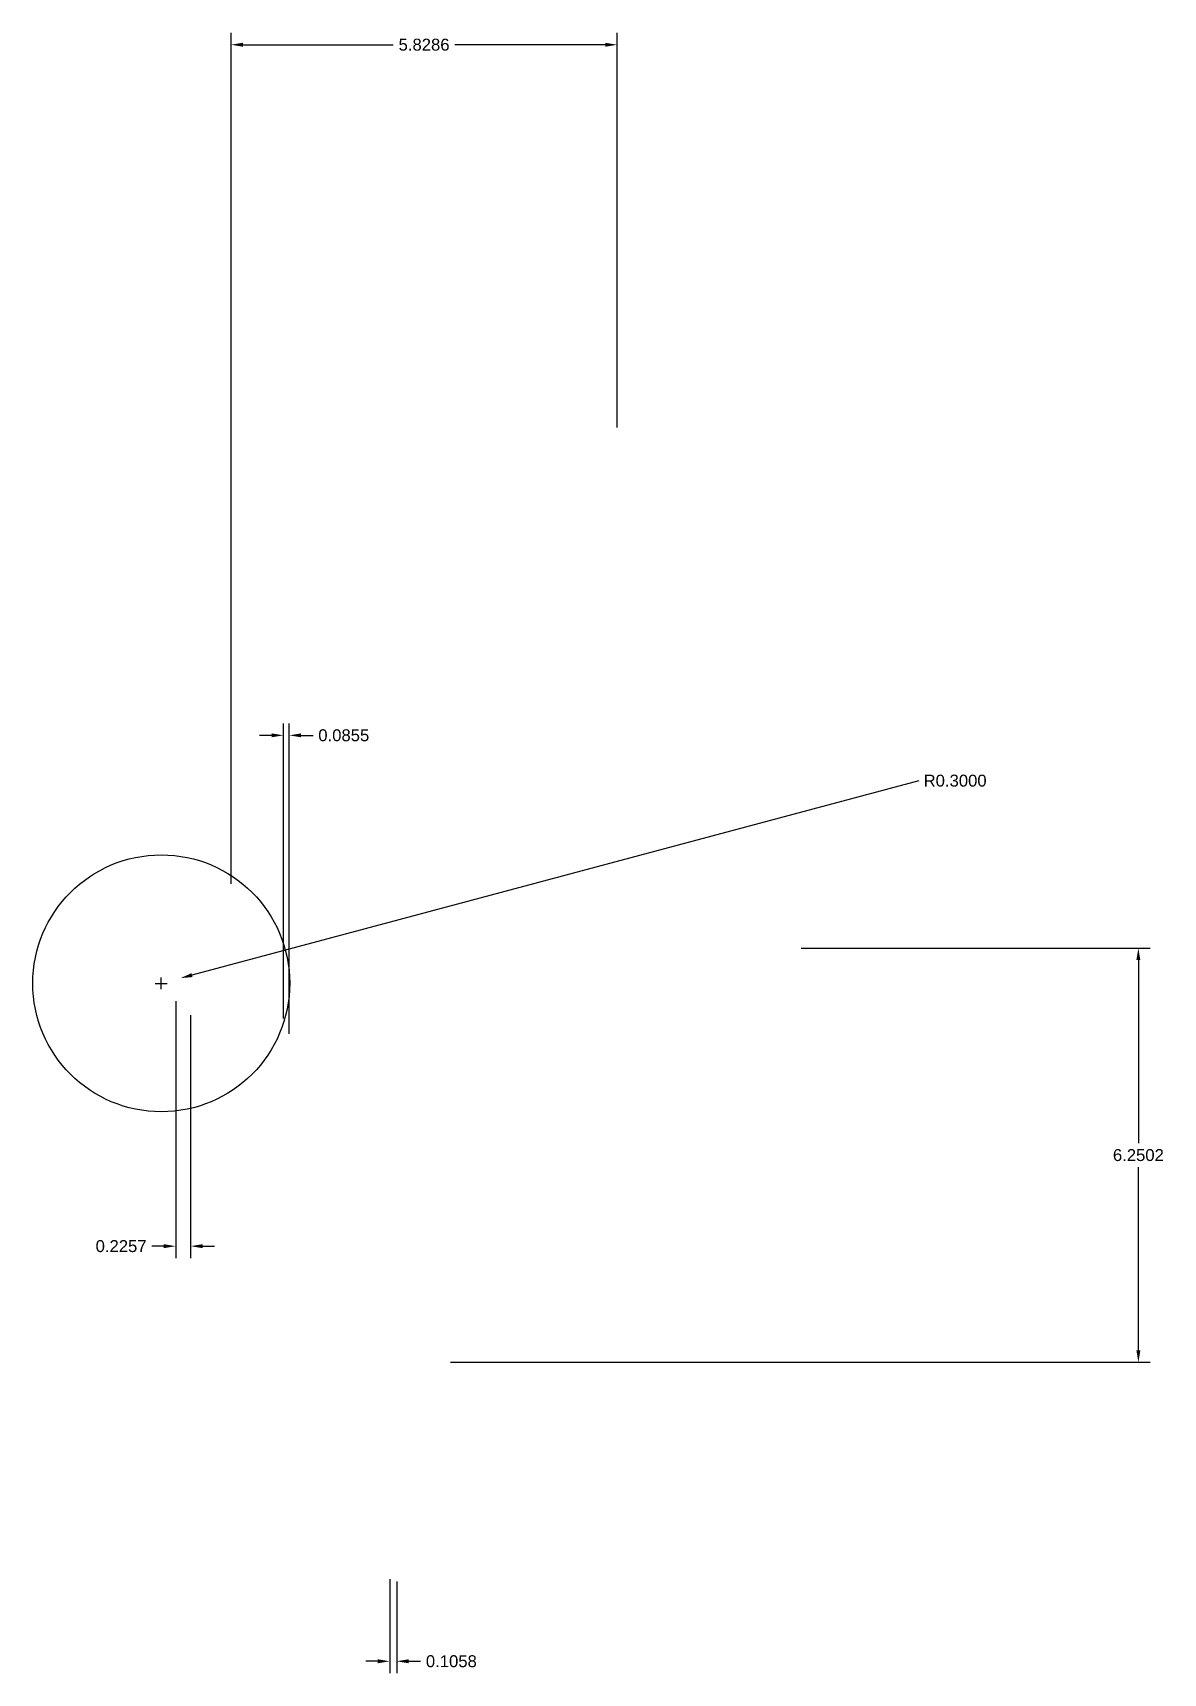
# Model space of a CAD drawing. Header units: inches. Extents: x 16.1 to 59.4, y 5.3 to 30.1.
# Drawn here: x 16.11 to 33.17, y 5.31 to 30.06 of the extents above; entities outside this region: 1.
import ezdxf

# ---------------------------------------------------------------- set-up
doc = ezdxf.new("R2010")
doc.units = ezdxf.units.IN
doc.header["$MEASUREMENT"] = 0
doc.styles.get("Standard").update_dxf_attribs({"font": 'arial.ttf'})
doc.dimstyles.get("Standard").update_dxf_attribs({"dimtxt": 0.18, "dimasz": 0.18, "dimexe": 0.18, "dimexo": 0.0625, "dimgap": 0.09, "dimtad": 0, "dimtih": 1, "dimtoh": 1, "dimdec": 4, "dimzin": 0, "dimdsep": 46, "dimtxsty": 'Standard', "dimcen": 0.09, "dimadec": 0, "dimazin": 0, "dimtfac": 1, "dimtdec": 4, "dimtofl": 0, "dimtmove": 0, "dimatfit": 3, "dimfxl": 1, "dimtolj": 1, "dimtzin": 0, "dimarcsym": 0})

# ---------------------------------------------------------------- blocks, each defined once
blk = doc.blocks.new('*D10')
at = {"color": 0, "lineweight": -2, "transparency": 16777216}
for p, q in [((29.48, 18.777), (18.51, 15.843)), ((17.956, 15.719), (18.136, 15.719)), ((18.046, 15.629), (18.046, 15.809))]:
    blk.add_line(p, q, dxfattribs=at)
at = {"color": 0, "transparency": 16777216}
blk.add_solid([(18.502, 15.872), (18.518, 15.814), (18.336, 15.797)], dxfattribs=at)
at = {"layer": 'Defpoints', "color": 0, "transparency": 16777216}
for p in [(18.046, 15.719, -0.271), (18.336, 15.797, -0.271)]:
    blk.add_point(p, dxfattribs=at)
at = {"color": 0, "transparency": 16777216, "insert": (30.029, 18.777), "char_height": 0.18, "attachment_point": 5}
blk.add_mtext('\\A1;R0.3000', dxfattribs=at)
blk = doc.blocks.new('*D11')
at = {"color": 0, "lineweight": -2, "transparency": 16777216}
for p, q in [((19.099, 17.221), (19.099, 30.065)), ((24.927, 24.109), (24.927, 30.065)), ((19.279, 29.885), (21.549, 29.885)), ((24.747, 29.885), (22.477, 29.885))]:
    blk.add_line(p, q, dxfattribs=at)
at = {"color": 0, "transparency": 16777216}
for points in [[(19.279, 29.915), (19.279, 29.855), (19.099, 29.885)], [(24.747, 29.915), (24.747, 29.855), (24.927, 29.885)]]:
    blk.add_solid(points, dxfattribs=at)
at = {"layer": 'Defpoints', "color": 0, "transparency": 16777216}
for p in [(24.927, 29.885), (24.927, 24.047, 0.338), (19.099, 17.158, 0.301)]:
    blk.add_point(p, dxfattribs=at)
at = {"color": 0, "transparency": 16777216, "insert": (22.013, 29.885), "char_height": 0.18, "attachment_point": 5}
blk.add_mtext('\\A1;5.8286', dxfattribs=at)
blk = doc.blocks.new('*D12')
at = {"color": 0, "lineweight": -2, "transparency": 16777216}
for p, q in [((27.704, 16.251), (32.975, 16.251)), ((32.795, 16.071), (32.795, 13.307)), ((32.795, 10.18), (32.795, 12.944)), ((22.412, 10), (32.975, 10))]:
    blk.add_line(p, q, dxfattribs=at)
at = {"color": 0, "transparency": 16777216}
for points in [[(32.765, 16.071), (32.825, 16.071), (32.795, 16.251)], [(32.765, 10.18), (32.825, 10.18), (32.795, 10)]]:
    blk.add_solid(points, dxfattribs=at)
at = {"layer": 'Defpoints', "color": 0, "transparency": 16777216}
for p in [(27.642, 16.251, 0.913), (32.795, 16.251), (22.349, 10, -0.491)]:
    blk.add_point(p, dxfattribs=at)
at = {"color": 0, "transparency": 16777216, "insert": (32.795, 13.126), "char_height": 0.18, "attachment_point": 5}
blk.add_mtext('\\A1;6.2502', dxfattribs=at)
blk = doc.blocks.new('*D13')
at = {"color": 0, "lineweight": -2, "transparency": 16777216}
for p, q in [((21.495, 6.725), (21.495, 5.307)), ((21.601, 6.69), (21.601, 5.307)), ((21.315, 5.487), (21.135, 5.487)), ((21.781, 5.487), (21.961, 5.487))]:
    blk.add_line(p, q, dxfattribs=at)
at = {"color": 0, "transparency": 16777216}
for points in [[(21.315, 5.517), (21.315, 5.457), (21.495, 5.487)], [(21.781, 5.517), (21.781, 5.457), (21.601, 5.487)]]:
    blk.add_solid(points, dxfattribs=at)
at = {"layer": 'Defpoints', "color": 0, "transparency": 16777216}
for p in [(21.495, 6.788, 0.913), (21.601, 6.752, 0.623), (21.601, 5.487)]:
    blk.add_point(p, dxfattribs=at)
at = {"color": 0, "transparency": 16777216, "insert": (22.425, 5.487), "char_height": 0.18, "attachment_point": 5}
blk.add_mtext('\\A1;0.1058', dxfattribs=at)
blk = doc.blocks.new('*D14')
at = {"color": 0, "lineweight": -2, "transparency": 16777216}
for p, q in [((18.264, 15.45), (18.264, 11.572)), ((18.49, 15.237), (18.49, 11.572)), ((18.084, 11.752), (17.904, 11.752)), ((18.67, 11.752), (18.85, 11.752))]:
    blk.add_line(p, q, dxfattribs=at)
at = {"color": 0, "transparency": 16777216}
for points in [[(18.084, 11.782), (18.084, 11.722), (18.264, 11.752)], [(18.67, 11.782), (18.67, 11.722), (18.49, 11.752)]]:
    blk.add_solid(points, dxfattribs=at)
at = {"layer": 'Defpoints', "color": 0, "transparency": 16777216}
for p in [(18.264, 15.513, -1.271), (18.49, 15.299), (18.264, 11.752)]:
    blk.add_point(p, dxfattribs=at)
at = {"color": 0, "transparency": 16777216, "insert": (17.44, 11.752), "char_height": 0.18, "attachment_point": 5}
blk.add_mtext('\\A1;0.2257', dxfattribs=at)
blk = doc.blocks.new('*D15')
at = {"color": 0, "lineweight": -2, "transparency": 16777216}
for p, q in [((19.891, 15.187), (19.891, 19.642)), ((19.977, 14.956), (19.977, 19.642)), ((19.711, 19.462), (19.531, 19.462)), ((20.157, 19.462), (20.337, 19.462))]:
    blk.add_line(p, q, dxfattribs=at)
at = {"color": 0, "transparency": 16777216}
for points in [[(19.711, 19.492), (19.711, 19.432), (19.891, 19.462)], [(20.157, 19.492), (20.157, 19.432), (19.977, 19.462)]]:
    blk.add_solid(points, dxfattribs=at)
at = {"layer": 'Defpoints', "color": 0, "transparency": 16777216}
for p in [(19.977, 19.462), (19.891, 15.124, 1.729), (19.977, 14.893, -1.271)]:
    blk.add_point(p, dxfattribs=at)
at = {"color": 0, "transparency": 16777216, "insert": (20.801, 19.462), "char_height": 0.18, "attachment_point": 5}
blk.add_mtext('\\A1;0.0855', dxfattribs=at)

msp = doc.modelspace()

# ---------------------------------------------------------------- linework, layer by layer
for centre in [(18.0461, 15.71924, 1.72889), (57.48767, 14.80051, 3)]:
    msp.add_circle(centre, 1.93889)

# ---------------------------------------------------------------- dimensions: what is measured, and where the dimension line sits
for base, p1, p2, picture, middle in [((24.92725, 29.88496), (19.09868, 17.1583, 0.3014), (24.92725, 24.04653, 0.3384), '*D11', (22.01297, 29.88496)), ((19.976921, 19.462153), (19.891373, 15.124015, 1.728892), (19.976921, 14.893144, -1.271108), '*D15', (20.801225, 19.462153)), ((18.263892, 11.751979), (18.48964, 15.299058), (18.263892, 15.51292, -1.271108), '*D14', (17.440263, 11.751979)), ((21.6007, 5.48731), (21.4949, 6.78783, 0.91312), (21.6007, 6.75237, 0.6233), '*D13', (22.42452, 5.48731))]:
    dim = msp.add_linear_dim(base=base, p1=p1, p2=p2, dimstyle='Standard')
    dim.commit()
    dim.dimension.update_dxf_attribs({"geometry": picture, "text_midpoint": middle})
dim = msp.add_radius_dim(center=(18.0461, 15.71924, -0.27111), mpoint=(18.33592, 15.79674, -0.27111), dimstyle='Standard')
dim.commit()
dim.dimension.update_dxf_attribs({"geometry": '*D10', "text_midpoint": (29.47995, 18.77682), "dimtype": 164})
dim = msp.add_linear_dim(base=(32.7948, 16.25062), p1=(22.34933, 10.00039, -0.49121), p2=(27.64159, 16.25062, 0.91312), angle=90, dimstyle='Standard')
dim.commit()
dim.dimension.update_dxf_attribs({"geometry": '*D12', "text_midpoint": (32.7948, 13.12551)})

doc.saveas('drawing.dxf')
